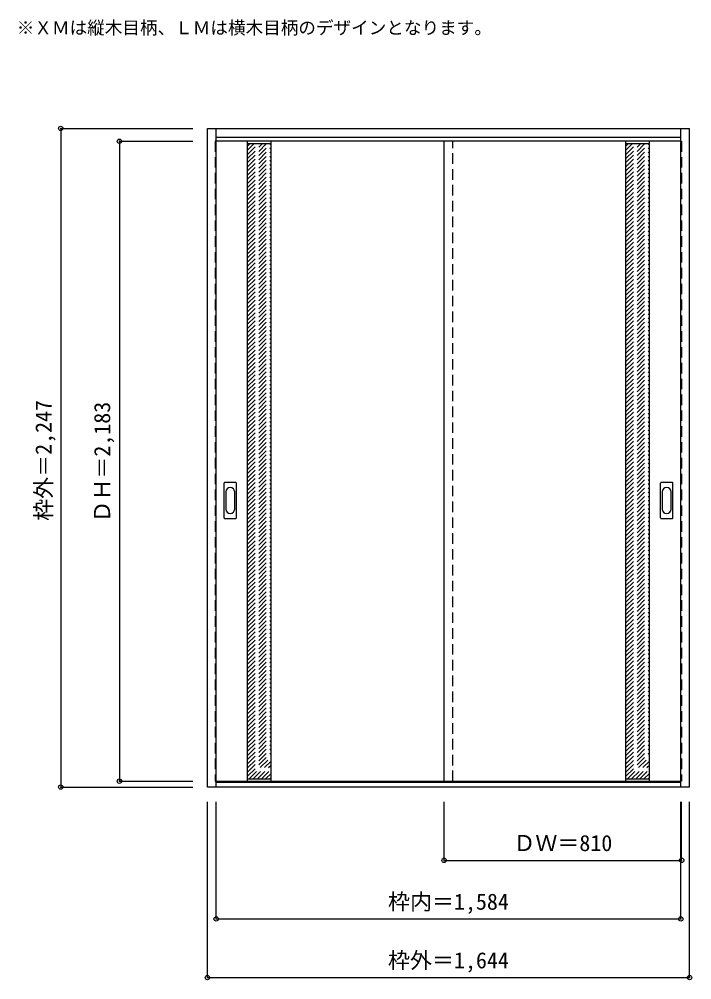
# Model space of a CAD drawing. Units: millimetres, scale not verified. Extents: x -1437 to 856, y -1691 to 1586.
import ezdxf
from ezdxf.enums import TextEntityAlignment as Align

# ---------------------------------------------------------------- set-up
doc = ezdxf.new("R2010")
doc.units = ezdxf.units.MM
doc.header["$LTSCALE"] = 30
doc.header["$PDMODE"] = 32
doc.header["$PDSIZE"] = 15
doc.linetypes.add('DASHED1', pattern=[1.8, 1.2, -0.6])
for name, color, linetype in [('0-0', 4, 'DASHED1'), ('0-1_寸法', 7, 'Continuous'), ('0-2_文字', 7, 'Continuous')]:
    doc.layers.add(name, color=color, linetype=linetype)
doc.styles.add('ＭＳ ゴシック', font='')
doc.styles.get('ＭＳ ゴシック').set_extended_font_data('MS Gothic')

msp = doc.modelspace()

# ---------------------------------------------------------------- linework, layer by layer
at = {"layer": '0-0', "color": 3, "linetype": 'Continuous'}
for p, q in [((-795.3, -1033.49), (-795.3, 1213.51)), ((-795.3, 1213.51), (848.7, 1213.51)), ((-765.3, -1033.49), (-765.3, 1213.51)), ((818.7, -1012.96), (818.7, 1213.51)), ((848.7, -1033.49), (848.7, 1213.51)), ((-765.3, 1183.51), (818.7, 1183.51)), ((818.7, 1169.51), (-765.3, 1169.51)), ((-658.3, -1013.49), (-658.3, 1169.51)), ((-578.3, -1013.49), (-578.3, 1169.51)), ((11.7, -1013.49), (11.7, 1169.51)), ((631.7, -1013.49), (631.7, 1169.51)), ((711.7, -1013.49), (711.7, 1169.51)), ((-738.3, -115.49), (-738.3, 3.51)), ((-697.8, 5.01), (-736.8, 5.01)), ((-696.3, -115.49), (-696.3, 3.51)), ((749.7, -115.49), (749.7, 3.51)), ((790.2, 5.01), (751.2, 5.01)), ((791.7, -115.49), (791.7, 3.51)), ((-736.8, -116.99), (-697.8, -116.99)), ((751.2, -116.99), (790.2, -116.99)), ((-765.3, -1013.49), (818.7, -1013.49)), ((848.7, -1033.49), (-795.3, -1033.49)), ((818.7, -1018.49), (-765.3, -1018.49))]:
    msp.add_line(p, q, dxfattribs=at)
at = {"layer": '0-0'}
for p, q in [((-768.3, 1169.51), (-768.3, -1013.49)), ((-765.3, 1169.51), (-768.3, 1169.51)), ((-658.3, 1082.55), (-579.34, 1161.51)), ((-658.3, 1096.69), (-593.48, 1161.51)), ((-658.3, 1110.83), (-607.62, 1161.51)), ((-658.3, 1124.97), (-621.76, 1161.51)), ((-658.3, 1139.12), (-635.91, 1161.51)), ((-658.3, 1153.26), (-650.05, 1161.51)), ((-658.3, 1068.41), (-578.3, 1148.41)), ((41.7, -1013.49), (41.7, 1169.51)), ((631.7, 1082.55), (710.66, 1161.51)), ((631.7, 1096.69), (696.52, 1161.51)), ((631.7, 1110.83), (682.38, 1161.51)), ((631.7, 1124.97), (668.24, 1161.51)), ((631.7, 1139.12), (654.09, 1161.51)), ((631.7, 1153.26), (639.95, 1161.51)), ((631.7, 1068.41), (711.7, 1148.41)), ((818.7, 1169.51), (821.7, 1169.51)), ((821.7, 1169.51), (821.7, -1013.49)), ((-658.3, 1054.26), (-578.3, 1134.26)), ((-658.3, 1040.12), (-578.3, 1120.12)), ((631.7, 1054.26), (711.7, 1134.26)), ((631.7, 1040.12), (711.7, 1120.12)), ((-658.3, 1025.98), (-578.3, 1105.98)), ((-658.3, 1011.84), (-578.3, 1091.84)), ((631.7, 1025.98), (711.7, 1105.98)), ((631.7, 1011.84), (711.7, 1091.84)), ((-658.3, 997.69), (-578.3, 1077.69)), ((-658.3, 983.55), (-578.3, 1063.55)), ((-658.3, 969.41), (-578.3, 1049.41)), ((631.7, 997.69), (711.7, 1077.69)), ((631.7, 983.55), (711.7, 1063.55)), ((631.7, 969.41), (711.7, 1049.41)), ((-658.3, 955.27), (-578.3, 1035.27)), ((-658.3, 941.13), (-578.3, 1021.13)), ((631.7, 955.27), (711.7, 1035.27)), ((631.7, 941.13), (711.7, 1021.13)), ((-658.3, 926.98), (-578.3, 1006.98)), ((-658.3, 912.84), (-578.3, 992.84)), ((631.7, 926.98), (711.7, 1006.98)), ((631.7, 912.84), (711.7, 992.84)), ((-658.3, 898.7), (-578.3, 978.7)), ((-658.3, 884.56), (-578.3, 964.56)), ((-658.3, 870.42), (-578.3, 950.42)), ((631.7, 898.7), (711.7, 978.7)), ((631.7, 884.56), (711.7, 964.56)), ((631.7, 870.42), (711.7, 950.42)), ((-658.3, 856.27), (-578.3, 936.27)), ((-658.3, 842.13), (-578.3, 922.13)), ((631.7, 856.27), (711.7, 936.27)), ((631.7, 842.13), (711.7, 922.13)), ((-658.3, 827.99), (-578.3, 907.99)), ((-658.3, 813.85), (-578.3, 893.85)), ((631.7, 827.99), (711.7, 907.99)), ((631.7, 813.85), (711.7, 893.85)), ((-658.3, 799.71), (-578.3, 879.71)), ((-658.3, 785.56), (-578.3, 865.56)), ((631.7, 799.71), (711.7, 879.71)), ((631.7, 785.56), (711.7, 865.56)), ((-658.3, 771.42), (-578.3, 851.42)), ((-658.3, 757.28), (-578.3, 837.28)), ((-658.3, 743.14), (-578.3, 823.14)), ((631.7, 771.42), (711.7, 851.42)), ((631.7, 757.28), (711.7, 837.28)), ((631.7, 743.14), (711.7, 823.14)), ((-658.3, 728.99), (-578.3, 808.99)), ((-658.3, 714.85), (-578.3, 794.85)), ((631.7, 728.99), (711.7, 808.99)), ((631.7, 714.85), (711.7, 794.85)), ((-658.3, 700.71), (-578.3, 780.71)), ((-658.3, 686.57), (-578.3, 766.57)), ((631.7, 700.71), (711.7, 780.71)), ((631.7, 686.57), (711.7, 766.57)), ((-658.3, 672.43), (-578.3, 752.43)), ((-658.3, 658.28), (-578.3, 738.28)), ((-658.3, 644.14), (-578.3, 724.14)), ((631.7, 672.43), (711.7, 752.43)), ((631.7, 658.28), (711.7, 738.28)), ((631.7, 644.14), (711.7, 724.14)), ((-658.3, 630), (-578.3, 710)), ((-658.3, 615.86), (-578.3, 695.86)), ((631.7, 630), (711.7, 710)), ((631.7, 615.86), (711.7, 695.86)), ((-658.3, 601.72), (-578.3, 681.72)), ((-658.3, 587.57), (-578.3, 667.57)), ((631.7, 601.72), (711.7, 681.72)), ((631.7, 587.57), (711.7, 667.57)), ((-658.3, 573.43), (-578.3, 653.43)), ((-658.3, 559.29), (-578.3, 639.29)), ((-658.3, 545.15), (-578.3, 625.15)), ((631.7, 573.43), (711.7, 653.43)), ((631.7, 559.29), (711.7, 639.29)), ((631.7, 545.15), (711.7, 625.15)), ((-658.3, 531), (-578.3, 611)), ((-658.3, 516.86), (-578.3, 596.86)), ((631.7, 531), (711.7, 611)), ((631.7, 516.86), (711.7, 596.86)), ((-658.3, 502.72), (-578.3, 582.72)), ((-658.3, 488.58), (-578.3, 568.58)), ((631.7, 502.72), (711.7, 582.72)), ((631.7, 488.58), (711.7, 568.58)), ((-658.3, 474.44), (-578.3, 554.44)), ((-658.3, 460.29), (-578.3, 540.29)), ((-658.3, 446.15), (-578.3, 526.15)), ((631.7, 474.44), (711.7, 554.44)), ((631.7, 460.29), (711.7, 540.29)), ((631.7, 446.15), (711.7, 526.15)), ((-658.3, 432.01), (-578.3, 512.01)), ((-658.3, 417.87), (-578.3, 497.87)), ((631.7, 432.01), (711.7, 512.01)), ((631.7, 417.87), (711.7, 497.87)), ((-658.3, 403.73), (-578.3, 483.73)), ((-658.3, 389.58), (-578.3, 469.58)), ((631.7, 403.73), (711.7, 483.73)), ((631.7, 389.58), (711.7, 469.58)), ((-658.3, 375.44), (-578.3, 455.44)), ((-658.3, 361.3), (-578.3, 441.3)), ((-658.3, 347.16), (-578.3, 427.16)), ((631.7, 375.44), (711.7, 455.44)), ((631.7, 361.3), (711.7, 441.3)), ((631.7, 347.16), (711.7, 427.16)), ((-658.3, 333.01), (-578.3, 413.01)), ((-658.3, 318.87), (-578.3, 398.87)), ((631.7, 333.01), (711.7, 413.01)), ((631.7, 318.87), (711.7, 398.87)), ((-658.3, 304.73), (-578.3, 384.73)), ((-658.3, 290.59), (-578.3, 370.59)), ((631.7, 304.73), (711.7, 384.73)), ((631.7, 290.59), (711.7, 370.59)), ((-658.3, 276.45), (-578.3, 356.45)), ((-658.3, 262.3), (-578.3, 342.3)), ((-658.3, 248.16), (-578.3, 328.16)), ((631.7, 276.45), (711.7, 356.45)), ((631.7, 262.3), (711.7, 342.3)), ((631.7, 248.16), (711.7, 328.16)), ((-658.3, 234.02), (-578.3, 314.02)), ((-658.3, 219.88), (-578.3, 299.88)), ((631.7, 234.02), (711.7, 314.02)), ((631.7, 219.88), (711.7, 299.88)), ((-658.3, 205.74), (-578.3, 285.74)), ((-658.3, 191.59), (-578.3, 271.59)), ((631.7, 205.74), (711.7, 285.74)), ((631.7, 191.59), (711.7, 271.59)), ((-658.3, 177.45), (-578.3, 257.45)), ((-658.3, 163.31), (-578.3, 243.31)), ((631.7, 177.45), (711.7, 257.45)), ((631.7, 163.31), (711.7, 243.31)), ((-658.3, 149.17), (-578.3, 229.17)), ((-658.3, 135.02), (-578.3, 215.02)), ((-658.3, 120.88), (-578.3, 200.88)), ((631.7, 149.17), (711.7, 229.17)), ((631.7, 135.02), (711.7, 215.02)), ((631.7, 120.88), (711.7, 200.88)), ((-658.3, 106.74), (-578.3, 186.74)), ((-658.3, 92.6), (-578.3, 172.6)), ((631.7, 106.74), (711.7, 186.74)), ((631.7, 92.6), (711.7, 172.6)), ((-658.3, 78.46), (-578.3, 158.46)), ((-658.3, 64.31), (-578.3, 144.31)), ((631.7, 78.46), (711.7, 158.46)), ((631.7, 64.31), (711.7, 144.31)), ((-658.3, 50.17), (-578.3, 130.17)), ((-658.3, 36.03), (-578.3, 116.03)), ((-658.3, 21.89), (-578.3, 101.89)), ((631.7, 50.17), (711.7, 130.17)), ((631.7, 36.03), (711.7, 116.03)), ((631.7, 21.89), (711.7, 101.89)), ((-658.3, 7.75), (-578.3, 87.75)), ((-658.3, -6.4), (-578.3, 73.6)), ((631.7, 7.75), (711.7, 87.75)), ((631.7, -6.4), (711.7, 73.6)), ((-658.3, -20.54), (-578.3, 59.46)), ((-658.3, -34.68), (-578.3, 45.32)), ((631.7, -20.54), (711.7, 59.46)), ((631.7, -34.68), (711.7, 45.32)), ((-658.3, -48.82), (-578.3, 31.18)), ((-658.3, -62.97), (-578.3, 17.03)), ((-658.3, -77.11), (-578.3, 2.89)), ((631.7, -48.82), (711.7, 31.18)), ((631.7, -62.97), (711.7, 17.03)), ((631.7, -77.11), (711.7, 2.89)), ((-658.3, -91.25), (-578.3, -11.25)), ((-658.3, -105.39), (-578.3, -25.39)), ((631.7, -91.25), (711.7, -11.25)), ((631.7, -105.39), (711.7, -25.39)), ((-658.3, -119.53), (-578.3, -39.53)), ((-658.3, -133.68), (-578.3, -53.68)), ((631.7, -119.53), (711.7, -39.53)), ((631.7, -133.68), (711.7, -53.68)), ((-658.3, -147.82), (-578.3, -67.82)), ((-658.3, -161.96), (-578.3, -81.96)), ((-658.3, -176.1), (-578.3, -96.1)), ((631.7, -147.82), (711.7, -67.82)), ((631.7, -161.96), (711.7, -81.96)), ((631.7, -176.1), (711.7, -96.1)), ((-658.3, -190.24), (-578.3, -110.24)), ((-658.3, -204.39), (-578.3, -124.39)), ((631.7, -190.24), (711.7, -110.24)), ((631.7, -204.39), (711.7, -124.39)), ((-658.3, -218.53), (-578.3, -138.53)), ((-658.3, -232.67), (-578.3, -152.67)), ((631.7, -218.53), (711.7, -138.53)), ((631.7, -232.67), (711.7, -152.67)), ((-658.3, -246.81), (-578.3, -166.81)), ((-658.3, -260.96), (-578.3, -180.96)), ((-658.3, -275.1), (-578.3, -195.1)), ((631.7, -246.81), (711.7, -166.81)), ((631.7, -260.96), (711.7, -180.96)), ((631.7, -275.1), (711.7, -195.1)), ((-658.3, -289.24), (-578.3, -209.24)), ((-658.3, -303.38), (-578.3, -223.38)), ((631.7, -289.24), (711.7, -209.24)), ((631.7, -303.38), (711.7, -223.38)), ((-658.3, -317.52), (-578.3, -237.52)), ((-658.3, -331.67), (-578.3, -251.67)), ((631.7, -317.52), (711.7, -237.52)), ((631.7, -331.67), (711.7, -251.67)), ((-658.3, -345.81), (-578.3, -265.81)), ((-658.3, -359.95), (-578.3, -279.95)), ((-658.3, -374.09), (-578.3, -294.09)), ((631.7, -345.81), (711.7, -265.81)), ((631.7, -359.95), (711.7, -279.95)), ((631.7, -374.09), (711.7, -294.09)), ((-658.3, -388.23), (-578.3, -308.23)), ((-658.3, -402.38), (-578.3, -322.38)), ((631.7, -388.23), (711.7, -308.23)), ((631.7, -402.38), (711.7, -322.38)), ((-658.3, -416.52), (-578.3, -336.52)), ((-658.3, -430.66), (-578.3, -350.66)), ((631.7, -416.52), (711.7, -336.52)), ((631.7, -430.66), (711.7, -350.66)), ((-658.3, -444.8), (-578.3, -364.8)), ((-658.3, -458.95), (-578.3, -378.95)), ((-658.3, -473.09), (-578.3, -393.09)), ((631.7, -444.8), (711.7, -364.8)), ((631.7, -458.95), (711.7, -378.95)), ((631.7, -473.09), (711.7, -393.09)), ((-658.3, -487.23), (-578.3, -407.23)), ((-658.3, -501.37), (-578.3, -421.37)), ((631.7, -487.23), (711.7, -407.23)), ((631.7, -501.37), (711.7, -421.37)), ((-658.3, -515.51), (-578.3, -435.51)), ((-658.3, -529.66), (-578.3, -449.66)), ((631.7, -515.51), (711.7, -435.51)), ((631.7, -529.66), (711.7, -449.66)), ((-658.3, -543.8), (-578.3, -463.8)), ((-658.3, -557.94), (-578.3, -477.94)), ((631.7, -543.8), (711.7, -463.8)), ((631.7, -557.94), (711.7, -477.94)), ((-658.3, -572.08), (-578.3, -492.08)), ((-658.3, -586.22), (-578.3, -506.22)), ((-658.3, -600.37), (-578.3, -520.37)), ((631.7, -572.08), (711.7, -492.08)), ((631.7, -586.22), (711.7, -506.22)), ((631.7, -600.37), (711.7, -520.37)), ((-658.3, -614.51), (-578.3, -534.51)), ((-658.3, -628.65), (-578.3, -548.65)), ((631.7, -614.51), (711.7, -534.51)), ((631.7, -628.65), (711.7, -548.65)), ((-658.3, -642.79), (-578.3, -562.79)), ((-658.3, -656.93), (-578.3, -576.93)), ((631.7, -642.79), (711.7, -562.79)), ((631.7, -656.93), (711.7, -576.93)), ((-658.3, -671.08), (-578.3, -591.08)), ((-658.3, -685.22), (-578.3, -605.22)), ((-658.3, -699.36), (-578.3, -619.36)), ((631.7, -671.08), (711.7, -591.08)), ((631.7, -685.22), (711.7, -605.22)), ((631.7, -699.36), (711.7, -619.36)), ((-658.3, -713.5), (-578.3, -633.5)), ((-658.3, -727.65), (-578.3, -647.65)), ((631.7, -713.5), (711.7, -633.5)), ((631.7, -727.65), (711.7, -647.65)), ((-658.3, -741.79), (-578.3, -661.79)), ((-658.3, -755.93), (-578.3, -675.93)), ((631.7, -741.79), (711.7, -661.79)), ((631.7, -755.93), (711.7, -675.93)), ((-658.3, -770.07), (-578.3, -690.07)), ((-658.3, -784.21), (-578.3, -704.21)), ((-658.3, -798.36), (-578.3, -718.36)), ((631.7, -770.07), (711.7, -690.07)), ((631.7, -784.21), (711.7, -704.21)), ((631.7, -798.36), (711.7, -718.36)), ((-658.3, -812.5), (-578.3, -732.5)), ((-658.3, -826.64), (-578.3, -746.64)), ((631.7, -812.5), (711.7, -732.5)), ((631.7, -826.64), (711.7, -746.64)), ((-658.3, -840.78), (-578.3, -760.78)), ((-658.3, -854.92), (-578.3, -774.92)), ((631.7, -840.78), (711.7, -760.78)), ((631.7, -854.92), (711.7, -774.92)), ((-658.3, -869.07), (-578.3, -789.07)), ((-658.3, -883.21), (-578.3, -803.21)), ((-658.3, -897.35), (-578.3, -817.35)), ((631.7, -869.07), (711.7, -789.07)), ((631.7, -883.21), (711.7, -803.21)), ((631.7, -897.35), (711.7, -817.35)), ((-658.3, -911.49), (-578.3, -831.49)), ((-658.3, -925.64), (-578.3, -845.64)), ((631.7, -911.49), (711.7, -831.49)), ((631.7, -925.64), (711.7, -845.64)), ((-658.3, -939.78), (-578.3, -859.78)), ((-658.3, -953.92), (-578.3, -873.92)), ((631.7, -939.78), (711.7, -859.78)), ((631.7, -953.92), (711.7, -873.92)), ((-658.3, -968.06), (-578.3, -888.06)), ((-658.3, -982.2), (-578.3, -902.2)), ((-658.3, -996.35), (-578.3, -916.35)), ((631.7, -968.06), (711.7, -888.06)), ((631.7, -982.2), (711.7, -902.2)), ((631.7, -996.35), (711.7, -916.35)), ((-653.3, -1005.49), (-578.3, -930.49)), ((-639.16, -1005.49), (-578.3, -944.63)), ((636.7, -1005.49), (711.7, -930.49)), ((650.84, -1005.49), (711.7, -944.63)), ((-625.02, -1005.49), (-578.3, -958.77)), ((-610.88, -1005.49), (-578.3, -972.91)), ((664.98, -1005.49), (711.7, -958.77)), ((679.12, -1005.49), (711.7, -972.91)), ((-768.3, -1013.49), (-765.3, -1013.49)), ((-596.73, -1005.49), (-578.3, -987.06)), ((-582.59, -1005.49), (-578.3, -1001.2)), ((693.27, -1005.49), (711.7, -987.06)), ((707.41, -1005.49), (711.7, -1001.2)), ((821.7, -1013.49), (818.7, -1013.49))]:
    msp.add_line(p, q, dxfattribs=at)
at = {"layer": '0-0', "color": 7, "linetype": 'Continuous'}
for p, q in [((-658.3, 1161.51), (-578.3, 1161.51)), ((631.7, 1161.51), (711.7, 1161.51)), ((-732.3, -26.39), (-732.3, -85.59)), ((-702.3, -85.59), (-702.3, -26.39)), ((755.7, -26.39), (755.7, -85.59)), ((785.7, -85.59), (785.7, -26.39)), ((-658.3, -1005.49), (-578.3, -1005.49)), ((631.7, -1005.49), (711.7, -1005.49))]:
    msp.add_line(p, q, dxfattribs=at)
at = {"layer": '0-0', "color": 3, "linetype": 'Continuous'}
msp.add_lwpolyline([(818.7, -1033.49), (818.7, -1013.29), (818.7, -1012.96)], dxfattribs=at)
for centre, start, end in [((-736.8, 3.51), 90, 180), ((-697.8, 3.51), 0, 90), ((751.2, 3.51), 90, 180), ((790.2, 3.51), 0, 90), ((-736.8, -115.49), 180, 270), ((-697.8, -115.49), 270, 0), ((751.2, -115.49), 180, 270), ((790.2, -115.49), 270, 0)]:
    msp.add_arc(centre, 1.5, start, end, dxfattribs=at)
at = {"layer": '0-0', "color": 7, "linetype": 'Continuous'}
for centre, start, end in [((-717.3, -26.39), 0, 180), ((770.7, -26.39), 0, 180), ((-717.3, -85.59), 180, 0), ((770.7, -85.59), 180, 0)]:
    msp.add_arc(centre, 15, start, end, dxfattribs=at)
at = {"layer": '0-1_寸法', "color": 4}
for p, q in [((-1295.3, 1213.51), (-1295.3, -1033.49)), ((-1295.3, 1213.51), (-845.3, 1213.51)), ((-1095.3, 1169.51), (-845.3, 1169.51)), ((-1095.3, 1169.51), (-1095.3, -1013.49)), ((-1095.3, -1013.49), (-845.3, -1013.49)), ((-1295.3, -1033.49), (-845.3, -1033.49)), ((-795.3, -1683.49), (-795.3, -1083.49)), ((-765.3, -1483.49), (-765.3, -1083.49)), ((11.7, -1283.49), (11.7, -1083.49)), ((821.7, -1283.49), (821.7, -1083.49)), ((11.7, -1283.49), (821.7, -1283.49))]:
    msp.add_line(p, q, dxfattribs=at)
for points in [[(-795.3, -1683.49), (848.7, -1683.49), (848.7, -1083.49)], [(-765.3, -1483.49), (818.7, -1483.49), (818.7, -1083.49)]]:
    msp.add_lwpolyline(points, dxfattribs=at)
at = {"layer": '0-1_寸法'}
for p in [(-1295.3, 1213.51), (-1095.3, 1169.51), (-1095.3, -1013.49), (-1295.3, -1033.49), (11.7, -1283.49), (821.7, -1283.49), (-765.3, -1483.49), (818.7, -1483.49), (-795.3, -1683.49), (848.7, -1683.49)]:
    msp.add_point(p, dxfattribs=at)

# ---------------------------------------------------------------- texts
at = {"layer": '0-1_寸法', "style": 'ＭＳ ゴシック'}
for s, p in [('枠外＝2,247', (-1310.3, -125.24)), ('ＤＨ＝2,183', (-1110.3, -131.24))]:
    msp.add_text(s, height=54.99, rotation=90, dxfattribs=at).set_placement(p, align=Align.BOTTOM_LEFT)
for s, p in [('ＤＷ＝810', (247.95, -1268.49)), ('枠内＝1,584', (-179.55, -1468.49)), ('枠外＝1,644', (-179.55, -1668.49))]:
    msp.add_text(s, height=54.99, dxfattribs=at).set_placement(p, align=Align.BOTTOM_LEFT)
at = {"layer": '0-2_文字', "style": 'ＭＳ ゴシック'}
msp.add_text('※ＸＭは縦木目柄、ＬＭは横木目柄のデザインとなります。', height=43.99, dxfattribs=at).set_placement((-1445.3, 1521.63), align=Align.BOTTOM_LEFT)

doc.saveas('drawing.dxf')
